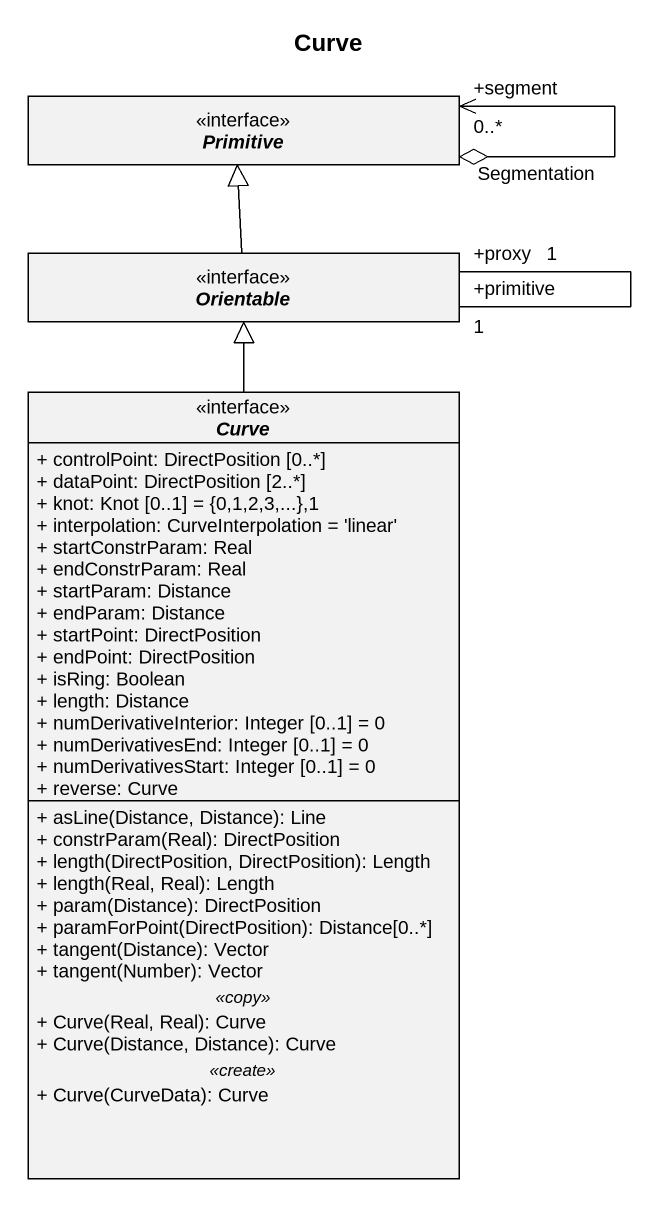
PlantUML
@startuml
title Curve
hide circle
hide empty members
skinparam classAttributeIconSize 0
interface Primitive
interface Orientable
interface Curve {
  + controlPoint: DirectPosition [0..*]
  + dataPoint: DirectPosition [2..*]
  + knot: Knot [0..1] = {0,1,2,3,...},1
  + interpolation: CurveInterpolation = 'linear'
  + startConstrParam: Real
  + endConstrParam: Real
  + startParam: Distance
  + endParam: Distance
  + startPoint: DirectPosition
  + endPoint: DirectPosition
  + isRing: Boolean
  + length: Distance
  + numDerivativeInterior: Integer [0..1] = 0
  + numDerivativesEnd: Integer [0..1] = 0
  + numDerivativesStart: Integer [0..1] = 0
  + reverse: Curve
  --
  + asLine(Distance, Distance): Line
  + constrParam(Real): DirectPosition
  + length(DirectPosition, DirectPosition): Length
  + length(Real, Real): Length
  + param(Distance): DirectPosition
  + paramForPoint(DirectPosition): Distance[0..*]
  + tangent(Distance): Vector
  + tangent(Number): Vector
  .. <<copy>> ..
  + Curve(Real, Real): Curve
  + Curve(Distance, Distance): Curve
  .. <<create>> ..
  + Curve(CurveData): Curve
}
Primitive o--> "+segment\n0..*" Primitive : Segmentation
Orientable -up-|> Primitive
Orientable "+primitive\n1" -- "+proxy\n1" Orientable
Curve -up-|> Orientable
@enduml
